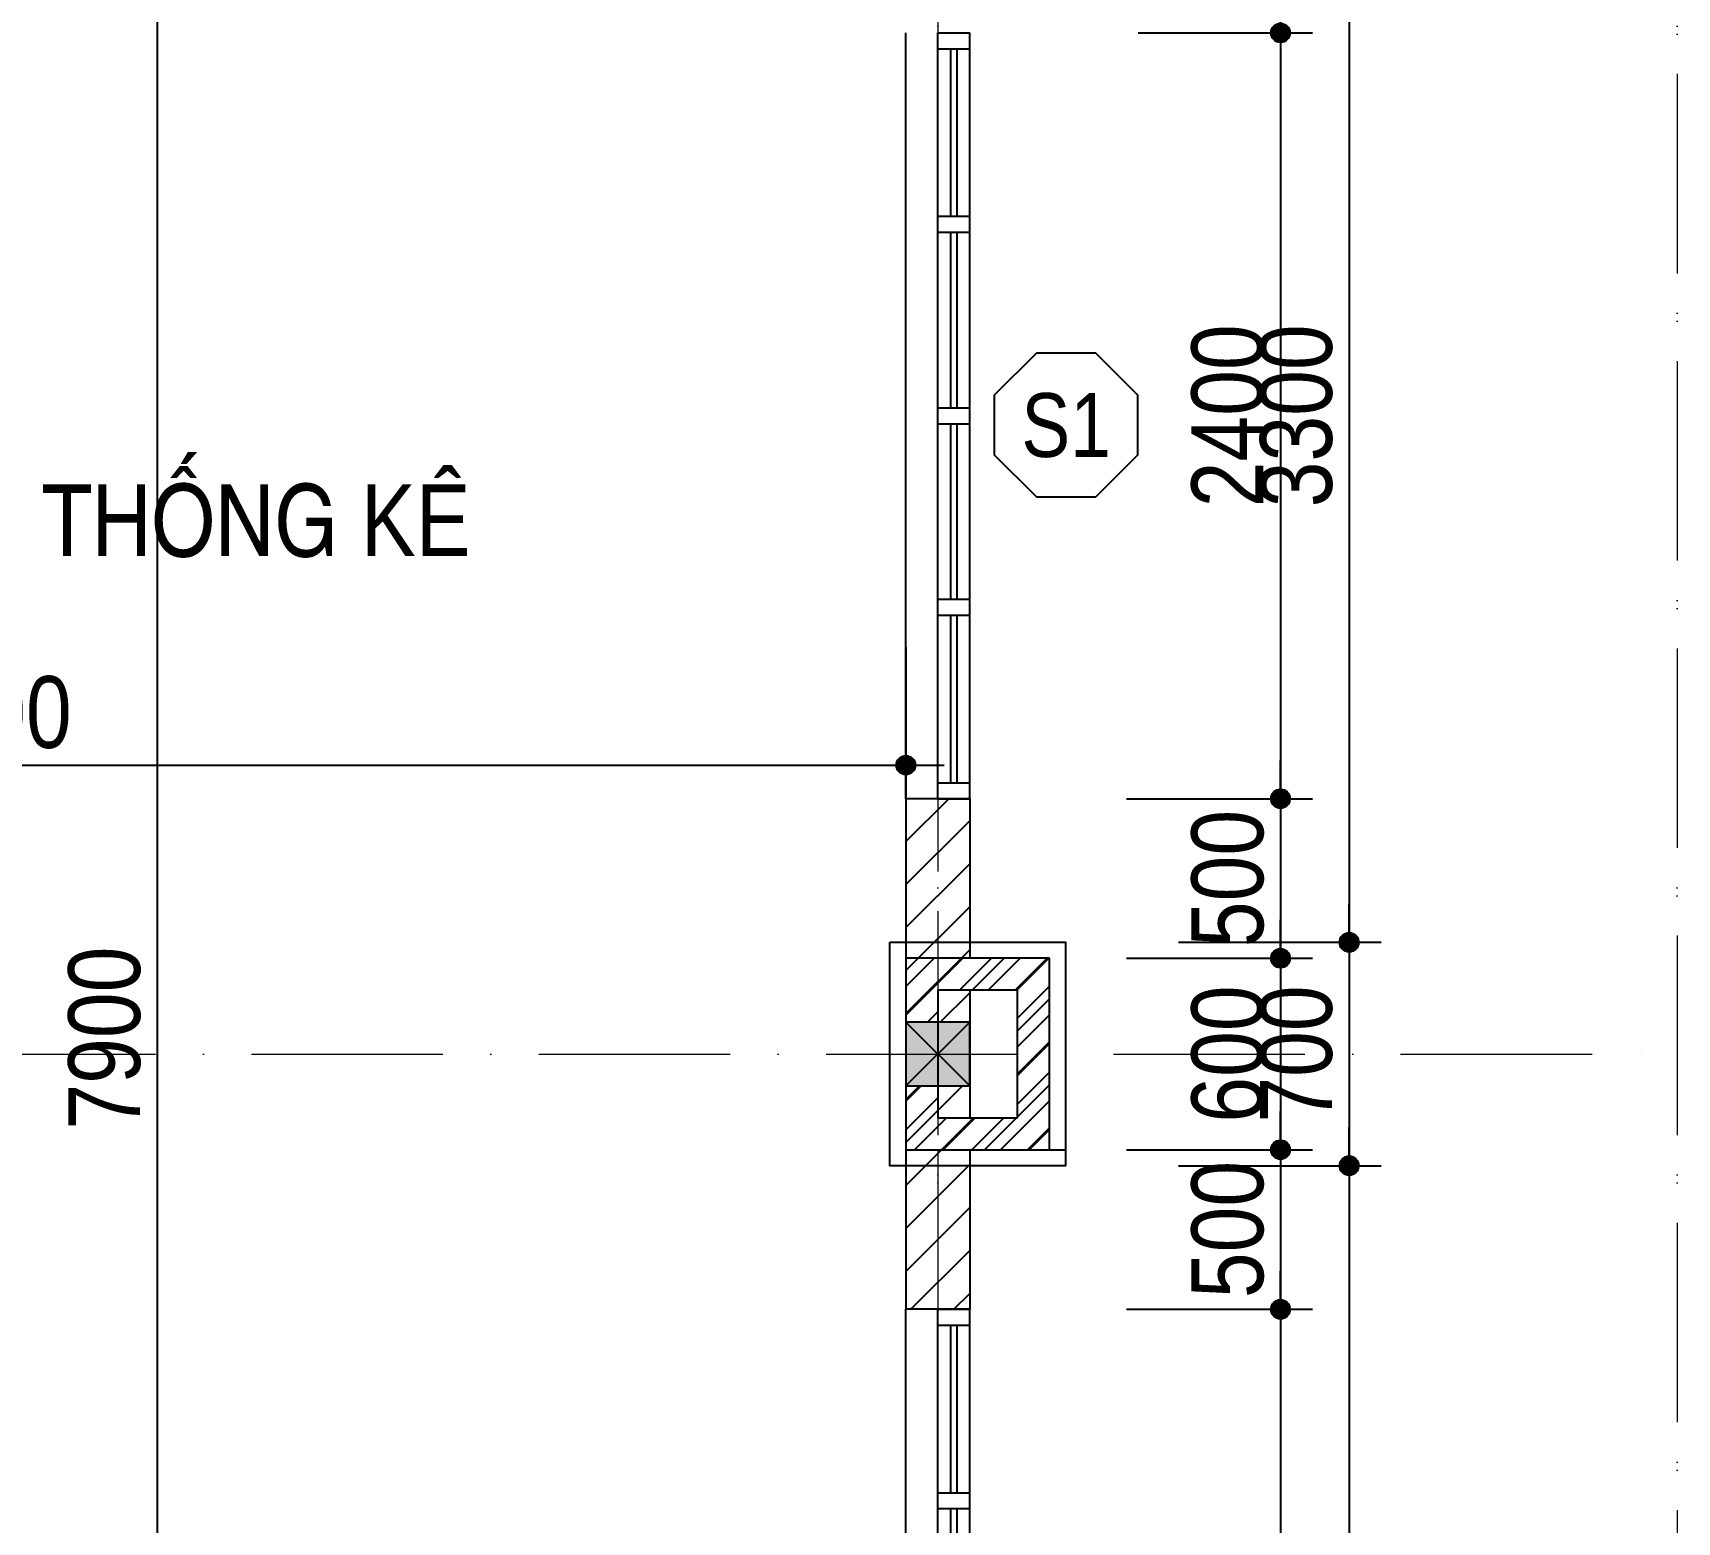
# Model space of a CAD drawing. Header units: millimetres. Extents: x 1201 to 176852, y 279 to 65351.
# Drawn here: x 36094 to 41245, y 11081 to 15748 of the extents above; entities that cross this region are included whole.
import ezdxf
from ezdxf.enums import TextEntityAlignment as Align

# ---------------------------------------------------------------- set-up
doc = ezdxf.new("R2010")
doc.units = ezdxf.units.MM
doc.linetypes.add('ACAD_ISO10W100', pattern=[18, 12, -3, 0, -3])
doc.linetypes.add('DASHED2', pattern=[0.375, 0.25, -0.125])
for name, color, linetype in [('009', 251, 'Continuous'), ('DIM', 1, 'Continuous'), ('DOOR', 20, 'Continuous'), ('MEDIUM', 2, 'Continuous'), ('TAGS', 60, 'Continuous'), ('TEXT', 7, 'Continuous'), ('TUONG', 131, 'Continuous'), ('WALL', 4, 'Continuous')]:
    doc.layers.add(name, color=color, linetype=linetype)
doc.layers.add('NET-THAY', color=2, linetype='Continuous', lineweight=13)
doc.layers.add('TRUC', color=24, linetype='Continuous', lineweight=0)
doc.styles.add('1', font='', dxfattribs={"height": 250})
doc.styles.add('HEL-CONDENSE', font='')
doc.styles.add('VNI-HELVE-CONDENSEN', font='')
doc.styles.get('1').set_extended_font_data('VNI-Helve-Condense')
doc.styles.get('HEL-CONDENSE').set_extended_font_data('VNI-Helve-Condense')
doc.styles.get('VNI-HELVE-CONDENSEN').set_extended_font_data('VNI-Helve-Condense')
doc.dimstyles.new('D100', dxfattribs={"dimtxt": 225, "dimasz": 1.2, "dimexe": 100, "dimexo": 0, "dimgap": 50, "dimtad": 1, "dimdec": 0, "dimzin": 13, "dimdsep": 46, "dimtxsty": 'HEL-CONDENSE', "dimblk": 'D50', "dimcen": 0, "dimclrd": 1, "dimclre": 1, "dimclrt": 7, "dimadec": 0, "dimazin": 0, "dimtfac": 1, "dimtdec": 0, "dimtmove": 0, "dimatfit": 3, "dimldrblk": 'D50', "dimfxl": 1, "dimtolj": 1, "dimtzin": 13, "dimarcsym": 0})

# ---------------------------------------------------------------- blocks, each defined once
blk = doc.blocks.new('A$C225A2996')
at = {"layer": 'WALL'}
blk.add_hatch(color=4, dxfattribs=at).paths.add_polyline_path([(531.4, 81.6), (731.4, 81.6), (731.4, 281.6), (531.4, 281.6)])
at = {"layer": 'WALL', "color": 4}
for p, q in [((531.4, 281.6), (731.4, 81.6)), ((531.4, 81.6), (731.4, 281.6))]:
    blk.add_line(p, q, dxfattribs=at)
blk.add_lwpolyline([(531.4, 81.6), (731.4, 81.6), (731.4, 281.6), (531.4, 281.6)], close=True, dxfattribs=at)
blk = doc.blocks.new('D50')
at = {"layer": 'DIM'}
blk.add_hatch(color=256, dxfattribs=at).paths.add_polyline_path([(25, 0, 1), (-25, 0, 1)])
blk.add_line((25, 0), (100, 0), dxfattribs=at)
blk.add_circle((0, 0), 25, dxfattribs=at)
blk = doc.blocks.new('*D138')
at = {"layer": 'DEFPOINTS', "color": 0, "transparency": 16777216}
for p in [(39683, 16197.7), (39683, 12897.7), (40217.9, 12897.7)]:
    blk.add_point(p, dxfattribs=at)
at = {"layer": 'DIM', "color": 1, "lineweight": -2, "transparency": 16777216}
for p, q in [((39683, 16197.7), (40317.9, 16197.7)), ((40217.9, 16196.5), (40217.9, 12898.9)), ((39683, 12897.7), (40317.9, 12897.7))]:
    blk.add_line(p, q, dxfattribs=at)
at = {"layer": 'DIM', "color": 1, "lineweight": -2, "transparency": 16777216, "xscale": 1.199999999999999, "yscale": 1.199999999999999, "zscale": 1.199999999999999}
for p, rotation in [((40217.9, 16197.7), 90), ((40217.9, 12897.7), 270)]:
    blk.add_blockref('D50', p, dxfattribs=dict(at, rotation=rotation))
at = {"layer": 'DIM', "color": 7, "transparency": 16777216, "insert": (40053, 14547.7), "char_height": 225, "attachment_point": 5, "rotation": 90, "style": 'HEL-CONDENSE'}
blk.add_mtext('\\A1;3300', dxfattribs=at)
blk = doc.blocks.new('*D139')
at = {"layer": 'DEFPOINTS', "color": 0, "transparency": 16777216}
for p in [(39683, 12897.7), (39683, 12197.7), (40217.9, 12197.7)]:
    blk.add_point(p, dxfattribs=at)
at = {"layer": 'DIM', "color": 1, "lineweight": -2, "transparency": 16777216}
for p, q in [((39683, 12897.7), (40317.9, 12897.7)), ((40217.9, 12896.5), (40217.9, 12198.9)), ((39683, 12197.7), (40317.9, 12197.7))]:
    blk.add_line(p, q, dxfattribs=at)
at = {"layer": 'DIM', "color": 1, "lineweight": -2, "transparency": 16777216, "xscale": 1.199999999999999, "yscale": 1.199999999999999, "zscale": 1.199999999999999}
for p, rotation in [((40217.9, 12897.7), 90), ((40217.9, 12197.7), 270)]:
    blk.add_blockref('D50', p, dxfattribs=dict(at, rotation=rotation))
at = {"layer": 'DIM', "color": 7, "transparency": 16777216, "insert": (40053, 12547.7), "char_height": 225, "attachment_point": 5, "rotation": 90, "style": 'HEL-CONDENSE'}
blk.add_mtext('\\A1;700', dxfattribs=at)
blk = doc.blocks.new('*D140')
at = {"layer": 'DEFPOINTS', "color": 0, "transparency": 16777216}
for p in [(39683, 12197.7), (39683, 8847.7), (40217.9, 8847.7)]:
    blk.add_point(p, dxfattribs=at)
at = {"layer": 'DIM', "color": 1, "lineweight": -2, "transparency": 16777216}
for p, q in [((39683, 12197.7), (40317.9, 12197.7)), ((40217.9, 12196.5), (40217.9, 8848.9)), ((39683, 8847.7), (40317.9, 8847.7))]:
    blk.add_line(p, q, dxfattribs=at)
at = {"layer": 'DIM', "color": 1, "lineweight": -2, "transparency": 16777216, "xscale": 1.199999999999999, "yscale": 1.199999999999999, "zscale": 1.199999999999999}
for p, rotation in [((40217.9, 12197.7), 90), ((40217.9, 8847.7), 270)]:
    blk.add_blockref('D50', p, dxfattribs=dict(at, rotation=rotation))
at = {"layer": 'DIM', "color": 7, "transparency": 16777216, "insert": (40053, 10522.7), "char_height": 225, "attachment_point": 5, "rotation": 90, "style": 'HEL-CONDENSE'}
blk.add_mtext('\\A1;3350', dxfattribs=at)
blk = doc.blocks.new('A$C1CA434F2')
at = {"layer": 'DOOR'}
for p, q in [((-289.1, -309.3), (-289.1, -409.3)), ((-289.1, -309.3), (2110.9, -309.3)), ((-239.1, -309.3), (-239.1, -409.3)), ((885.9, -309.3), (885.9, -409.3)), ((935.9, -309.3), (935.9, -409.3)), ((1486.2, -309.3), (1486.2, -409.3)), ((1536.2, -309.3), (1536.2, -409.3)), ((2060.9, -309.3), (2060.9, -409.3)), ((2110.9, -309.3), (2110.9, -409.3)), ((-289.1, -409.3), (2110.9, -409.3))]:
    blk.add_line(p, q, dxfattribs=at)
at = {"layer": 'DOOR', "color": 251}
for p, q in [((285.2, -349.3), (-239.1, -349.3)), ((885.9, -349.3), (335.2, -349.3)), ((1486.2, -349.3), (935.9, -349.3)), ((2060.9, -349.3), (1536.2, -349.3)), ((285.2, -369.3), (-239.1, -369.3)), ((885.9, -369.3), (335.2, -369.3)), ((1486.2, -369.3), (935.9, -369.3)), ((2060.9, -369.3), (1536.2, -369.3))]:
    blk.add_line(p, q, dxfattribs=at)
at = {"layer": 'DOOR', "linetype": 'ByBlock', "lineweight": -2}
for p, q in [((285.2, -409.3), (285.2, -309.3)), ((335.2, -409.3), (335.2, -309.3))]:
    blk.add_line(p, q, dxfattribs=at)
blk = doc.blocks.new('KH-CUADI')
at = {"layer": 'TAGS'}
blk.add_lwpolyline([(-124.3, 300), (-300, 124.3), (-300, -124.3), (-124.3, -300), (124.3, -300), (300, -124.3), (300, 124.3), (124.3, 300)], close=True, dxfattribs=at)
at = {"layer": 'TAGS', "style": 'VNI-HELVE-CONDENSEN'}
blk.add_attdef('D', text='', height=300, dxfattribs=at).set_placement((0, 0), align=Align.MIDDLE)
blk = doc.blocks.new('*D627')
at = {"layer": 'DEFPOINTS', "color": 0, "transparency": 16777216}
for p in [(39570, 16247.7), (39556.7, 15747.7), (40002.8, 15747.7)]:
    blk.add_point(p, dxfattribs=at)
at = {"layer": 'DIM', "color": 1, "lineweight": -2, "transparency": 16777216}
for p, q in [((39570, 16247.7), (40102.8, 16247.7)), ((40002.8, 16246.5), (40002.8, 15748.9)), ((39556.7, 15747.7), (40102.8, 15747.7))]:
    blk.add_line(p, q, dxfattribs=at)
at = {"layer": 'DIM', "color": 1, "lineweight": -2, "transparency": 16777216, "xscale": 1.199999999999999, "yscale": 1.199999999999999, "zscale": 1.199999999999999}
for p, rotation in [((40002.8, 16247.7), 90), ((40002.8, 15747.7), 270)]:
    blk.add_blockref('D50', p, dxfattribs=dict(at, rotation=rotation))
at = {"layer": 'DIM', "color": 7, "transparency": 16777216, "insert": (39837.9, 15997.7), "char_height": 225, "attachment_point": 5, "rotation": 90, "style": 'HEL-CONDENSE'}
blk.add_mtext('\\A1;500', dxfattribs=at)
blk = doc.blocks.new('*D628')
at = {"layer": 'DEFPOINTS', "color": 0, "transparency": 16777216}
for p in [(39556.7, 15747.7), (39520.1, 13347.7), (40002.8, 13347.7)]:
    blk.add_point(p, dxfattribs=at)
at = {"layer": 'DIM', "color": 1, "lineweight": -2, "transparency": 16777216}
for p, q in [((39556.7, 15747.7), (40102.8, 15747.7)), ((40002.8, 15746.5), (40002.8, 13348.9)), ((39520.1, 13347.7), (40102.8, 13347.7))]:
    blk.add_line(p, q, dxfattribs=at)
at = {"layer": 'DIM', "color": 1, "lineweight": -2, "transparency": 16777216, "xscale": 1.199999999999999, "yscale": 1.199999999999999, "zscale": 1.199999999999999}
for p, rotation in [((40002.8, 15747.7), 90), ((40002.8, 13347.7), 270)]:
    blk.add_blockref('D50', p, dxfattribs=dict(at, rotation=rotation))
at = {"layer": 'DIM', "color": 7, "transparency": 16777216, "insert": (39837.9, 14547.7), "char_height": 225, "attachment_point": 5, "rotation": 90, "style": 'HEL-CONDENSE'}
blk.add_mtext('\\A1;2400', dxfattribs=at)
blk = doc.blocks.new('*D629')
at = {"layer": 'DEFPOINTS', "color": 0, "transparency": 16777216}
for p in [(39520.1, 13347.7), (39519.9, 12847.7), (40002.8, 12847.7)]:
    blk.add_point(p, dxfattribs=at)
at = {"layer": 'DIM', "color": 1, "lineweight": -2, "transparency": 16777216}
for p, q in [((39520.1, 13347.7), (40102.8, 13347.7)), ((40002.8, 13346.5), (40002.8, 12848.9)), ((39519.9, 12847.7), (40102.8, 12847.7))]:
    blk.add_line(p, q, dxfattribs=at)
at = {"layer": 'DIM', "color": 1, "lineweight": -2, "transparency": 16777216, "xscale": 1.199999999999999, "yscale": 1.199999999999999, "zscale": 1.199999999999999}
for p, rotation in [((40002.8, 13347.7), 90), ((40002.8, 12847.7), 270)]:
    blk.add_blockref('D50', p, dxfattribs=dict(at, rotation=rotation))
at = {"layer": 'DIM', "color": 7, "transparency": 16777216, "insert": (39837.9, 13097.7), "char_height": 225, "attachment_point": 5, "rotation": 90, "style": 'HEL-CONDENSE'}
blk.add_mtext('\\A1;500', dxfattribs=at)
blk = doc.blocks.new('*D630')
at = {"layer": 'DEFPOINTS', "color": 0, "transparency": 16777216}
for p in [(39519.9, 12847.7), (39519.9, 12247.7), (40002.8, 12247.7)]:
    blk.add_point(p, dxfattribs=at)
at = {"layer": 'DIM', "color": 1, "lineweight": -2, "transparency": 16777216}
for p, q in [((39519.9, 12847.7), (40102.8, 12847.7)), ((40002.8, 12846.5), (40002.8, 12248.9)), ((39519.9, 12247.7), (40102.8, 12247.7))]:
    blk.add_line(p, q, dxfattribs=at)
at = {"layer": 'DIM', "color": 1, "lineweight": -2, "transparency": 16777216, "xscale": 1.199999999999999, "yscale": 1.199999999999999, "zscale": 1.199999999999999}
for p, rotation in [((40002.8, 12847.7), 90), ((40002.8, 12247.7), 270)]:
    blk.add_blockref('D50', p, dxfattribs=dict(at, rotation=rotation))
at = {"layer": 'DIM', "color": 7, "transparency": 16777216, "insert": (39837.9, 12547.7), "char_height": 225, "attachment_point": 5, "rotation": 90, "style": 'HEL-CONDENSE'}
blk.add_mtext('\\A1;600', dxfattribs=at)
blk = doc.blocks.new('*D631')
at = {"layer": 'DEFPOINTS', "color": 0, "transparency": 16777216}
for p in [(39519.9, 12247.7), (39520.1, 11747.7), (40002.8, 11747.7)]:
    blk.add_point(p, dxfattribs=at)
at = {"layer": 'DIM', "color": 1, "lineweight": -2, "transparency": 16777216}
for p, q in [((39519.9, 12247.7), (40102.8, 12247.7)), ((40002.8, 12246.5), (40002.8, 11748.9)), ((39520.1, 11747.7), (40102.8, 11747.7))]:
    blk.add_line(p, q, dxfattribs=at)
at = {"layer": 'DIM', "color": 1, "lineweight": -2, "transparency": 16777216, "xscale": 1.199999999999999, "yscale": 1.199999999999999, "zscale": 1.199999999999999}
for p, rotation in [((40002.8, 12247.7), 90), ((40002.8, 11747.7), 270)]:
    blk.add_blockref('D50', p, dxfattribs=dict(at, rotation=rotation))
at = {"layer": 'DIM', "color": 7, "transparency": 16777216, "insert": (39837.9, 11997.7), "char_height": 225, "attachment_point": 5, "rotation": 90, "style": 'HEL-CONDENSE'}
blk.add_mtext('\\A1;500', dxfattribs=at)
blk = doc.blocks.new('*D632')
at = {"layer": 'DEFPOINTS', "color": 0, "transparency": 16777216}
for p in [(39520.1, 11747.7), (39567, 9347.7), (40002.8, 9347.7)]:
    blk.add_point(p, dxfattribs=at)
at = {"layer": 'DIM', "color": 1, "lineweight": -2, "transparency": 16777216}
for p, q in [((39520.1, 11747.7), (40102.8, 11747.7)), ((40002.8, 11746.5), (40002.8, 9348.9)), ((39567, 9347.7), (40102.8, 9347.7))]:
    blk.add_line(p, q, dxfattribs=at)
at = {"layer": 'DIM', "color": 1, "lineweight": -2, "transparency": 16777216, "xscale": 1.199999999999999, "yscale": 1.199999999999999, "zscale": 1.199999999999999}
for p, rotation in [((40002.8, 11747.7), 90), ((40002.8, 9347.7), 270)]:
    blk.add_blockref('D50', p, dxfattribs=dict(at, rotation=rotation))
at = {"layer": 'DIM', "color": 7, "transparency": 16777216, "insert": (39837.9, 10547.7), "char_height": 225, "attachment_point": 5, "rotation": 90, "style": 'HEL-CONDENSE'}
blk.add_mtext('\\A1;2400', dxfattribs=at)
blk = doc.blocks.new('*D685')
at = {"layer": 'DEFPOINTS', "color": 0, "transparency": 16777216}
for p in [(36955.7, 16547.7), (36483.8, 8647.7), (36629.1, 8647.7)]:
    blk.add_point(p, dxfattribs=at)
at = {"layer": 'DIM', "color": 1, "lineweight": -2, "transparency": 16777216}
for p, q in [((36955.7, 16547.7), (36383.8, 16547.7)), ((36483.8, 16546.5), (36483.8, 8648.9)), ((36629.1, 8647.7), (36383.8, 8647.7))]:
    blk.add_line(p, q, dxfattribs=at)
at = {"layer": 'DIM', "color": 1, "lineweight": -2, "transparency": 16777216, "xscale": 1.199999999999999, "yscale": 1.199999999999999, "zscale": 1.199999999999999}
for p, rotation in [((36483.8, 16547.7), 90), ((36483.8, 8647.7), 270)]:
    blk.add_blockref('D50', p, dxfattribs=dict(at, rotation=rotation))
at = {"layer": 'DIM', "color": 7, "transparency": 16777216, "insert": (36318.9, 12597.7), "char_height": 225, "attachment_point": 5, "rotation": 90, "style": 'HEL-CONDENSE'}
blk.add_mtext('\\A1;7900', dxfattribs=at)
blk = doc.blocks.new('*D589')
at = {"layer": 'DEFPOINTS', "color": 0, "transparency": 16777216}
for p in [(33029.1, 13823.6), (38829.1, 13823.6), (38829.1, 13452.9)]:
    blk.add_point(p, dxfattribs=at)
at = {"layer": 'DIM', "color": 1, "lineweight": -2, "transparency": 16777216}
for p, q in [((33029.1, 13823.6), (33029.1, 13352.9)), ((38829.1, 13823.6), (38829.1, 13352.9)), ((33030.3, 13452.9), (38827.9, 13452.9))]:
    blk.add_line(p, q, dxfattribs=at)
at = {"layer": 'DIM', "color": 1, "lineweight": -2, "transparency": 16777216, "xscale": 1.199999999999999, "yscale": 1.199999999999999, "zscale": 1.199999999999999, "rotation": 180}
blk.add_blockref('D50', (33029.1, 13452.9), dxfattribs=at)
at = {"layer": 'DIM', "color": 1, "lineweight": -2, "transparency": 16777216, "xscale": 1.199999999999999, "yscale": 1.199999999999999, "zscale": 1.199999999999999}
blk.add_blockref('D50', (38829.1, 13452.9), dxfattribs=at)
at = {"layer": 'DIM', "color": 7, "transparency": 16777216, "insert": (35929.1, 13617.8), "char_height": 225, "attachment_point": 5, "style": 'HEL-CONDENSE'}
blk.add_mtext('\\A1;5800', dxfattribs=at)

msp = doc.modelspace()

# ---------------------------------------------------------------- hatches: boundary and pattern name
at = {"layer": '009'}
h = msp.add_hatch(dxfattribs=at)
h.set_pattern_fill('ANSI31', color=256, scale=20, style=0)
h.set_pattern_definition([(45, (-1293494.614, -402769.946), (-44.9012806, 44.9012806), [])])
h.paths.add_polyline_path([(38829.078, 16847.694), (38829.078, 16647.694), (38929.078, 16647.694), (38929.078, 16747.694), (39179.078, 16747.694), (39179.078, 16347.694), (38929.078, 16347.694), (38929.078, 16447.694), (38829.078, 16447.694), (38829.078, 16247.694), (39279.078, 16247.694), (39279.078, 16847.694)])
h.paths.add_polyline_path([(38829.078, 12847.694), (38829.078, 12647.694), (38929.078, 12647.694), (38929.078, 12747.694), (39179.078, 12747.694), (39179.078, 12347.694), (38929.078, 12347.694), (38929.078, 12447.694), (38829.078, 12447.694), (38829.078, 12247.694), (39279.078, 12247.694), (39279.078, 12847.694)])
h = msp.add_hatch(dxfattribs=at)
h.set_pattern_fill('ANSI31', color=256, scale=30, style=0)
h.set_pattern_definition([(45, (-1293072.07, -361212.86), (-67.351921, 67.351921), [])])
h.paths.add_polyline_path([(39029.078, 13347.694), (38829.078, 13347.694), (38829.078, 12647.694), (39029.078, 12647.694), (39029.078, 12747.694), (39179.078, 12747.694), (39179.078, 12347.694), (39029.078, 12347.694), (39029.078, 12447.694), (38829.078, 12447.694), (38829.078, 12247.694), (38829.078, 11747.694), (39029.078, 11747.694), (39029.078, 12247.694), (39279.078, 12247.694), (39279.078, 12847.694), (39029.078, 12847.694)])

# ---------------------------------------------------------------- linework, layer by layer
at = {"layer": 'MEDIUM'}
for p, q in [((38829.078, 13347.694), (38829.078, 15747.694)), ((38829.078, 9347.694), (38829.078, 11747.694))]:
    msp.add_line(p, q, dxfattribs=at)
at = {"layer": 'NET-THAY', "linetype": 'ByBlock', "lineweight": -2}
msp.add_lwpolyline([(38779.078, 12897.694), (39329.078, 12897.694), (39329.078, 12197.694), (38779.078, 12197.694)], close=True, dxfattribs=at)
at = {"layer": 'TRUC', "linetype": 'ACAD_ISO10W100', "ltscale": 50}
for points in [[(3475.094, 24619.951), (41245.405, 24619.951), (41245.405, 3517.922), (3475.094, 3517.922)], [(3475.094, 24594.951), (41245.405, 24594.951), (41245.405, 3517.922), (3475.094, 3517.922)]]:
    msp.add_lwpolyline(points, close=True, dxfattribs=at)
at = {"layer": 'TRUC', "linetype": 'DASHED2', "ltscale": 1000}
msp.add_lwpolyline([(38929.078, 24619.951), (38929.078, 8847.694)], dxfattribs=at)
at = {"layer": 'TRUC', "linetype": 'ACAD_ISO10W100', "ltscale": 50}
for points in [[(38929.078, 24619.951), (38929.078, 8847.694)], [(38929.078, 24594.951), (38929.078, 3517.922)], [(3475.094, 12547.694), (41245.405, 12547.694)], [(3475.094, 12547.694), (41245.405, 12547.694)]]:
    msp.add_lwpolyline(points, dxfattribs=at)
at = {"layer": 'TUONG'}
for p, q in [((39029.078, 13347.694), (38829.078, 13347.694)), ((38829.078, 12847.694), (38829.078, 12197.694)), ((39279.078, 12847.694), (38829.078, 12847.694)), ((38829.078, 12847.694), (38829.078, 12247.694)), ((39279.078, 12847.694), (39029.078, 12847.694)), ((39279.078, 12247.694), (39279.078, 12847.694)), ((39279.078, 12247.694), (39279.078, 12847.694)), ((38929.078, 12747.694), (38929.078, 12347.694)), ((39179.078, 12747.694), (38929.078, 12747.694)), ((39179.078, 12747.694), (39029.078, 12747.694)), ((39179.078, 12347.694), (39179.078, 12747.694)), ((39179.078, 12347.694), (39179.078, 12747.694)), ((38929.078, 12347.694), (39179.078, 12347.694)), ((39029.078, 12347.694), (39179.078, 12347.694)), ((38829.078, 12247.694), (39329.078, 12247.694)), ((39029.078, 12247.694), (39279.078, 12247.694)), ((39029.078, 11747.694), (38829.078, 11747.694))]:
    msp.add_line(p, q, dxfattribs=at)
for points in [[(38829.078, 13347.694), (38829.078, 11747.694)], [(39029.078, 13347.694), (39029.078, 12847.694)], [(39029.078, 12747.694), (39029.078, 12347.694)], [(39029.078, 12247.694), (39029.078, 11747.694)]]:
    msp.add_lwpolyline(points, dxfattribs=at)

# ---------------------------------------------------------------- block references
at = {"layer": 'DOOR', "rotation": 90}
for p in [(38619.794, 13636.789), (38619.794, 9636.789)]:
    msp.add_blockref('A$C1CA434F2', p, dxfattribs=at)
at = {"layer": 'TAGS', "linetype": 'Continuous'}
ref = msp.add_blockref('KH-CUADI', (39331.158, 14518.847), dxfattribs=dict(at, xscale=0.75, yscale=0.75, zscale=0.75, rotation=180))
ref.add_attrib('D', 'S1', dxfattribs={"color": 7, "height": 200, "style": 'VNI-HELVE-CONDENSEN'}).set_placement((39331.158, 14518.847), align=Align.MIDDLE)
at = {"layer": 'TUONG', "color": 4}
msp.add_blockref('A$C225A2996', (38297.688, 12366.061), dxfattribs=at)
msp.add_blockref('A$C225A2996', (38297.688, 12366.061), dxfattribs=at)

# ---------------------------------------------------------------- texts
at = {"layer": 'TEXT', "insert": (35906.468, 14333.146), "char_height": 225, "attachment_point": 2, "style": '1'}
msp.add_mtext('VAÊN PHOØNG - THOÁNG KEÂ', dxfattribs=at)

# ---------------------------------------------------------------- dimensions: what is measured, and where the dimension line sits
at = {"layer": 'DIM'}
for base, p1, p2, picture, middle in [((36483.762, 8647.694), (36955.677, 16547.694), (36629.078, 8647.694), '*D685', (36318.862, 12597.694)), ((40217.873, 12897.694), (39682.977, 16197.694), (39682.977, 12897.694), '*D138', (40052.973, 14547.694)), ((40002.766, 13347.694), (39556.674, 15747.694), (39520.056, 13347.694), '*D628', (39837.866, 14547.694)), ((40217.873, 12197.694), (39682.977, 12897.694), (39682.977, 12197.694), '*D139', (40052.973, 12547.694)), ((40002.766, 12247.694), (39519.943, 12847.694), (39519.943, 12247.694), '*D630', (39837.866, 12547.694)), ((40217.873, 8847.694), (39682.977, 12197.694), (39682.977, 8847.694), '*D140', (40052.973, 10522.694)), ((40002.766, 9347.694), (39520.056, 11747.694), (39567.011, 9347.694), '*D632', (39837.866, 10547.694))]:
    dim = msp.add_linear_dim(base=base, p1=p1, p2=p2, angle=90, dimstyle='D100', override={"dimtmove": 1}, dxfattribs=at)
    dim.commit()
    dim.dimension.update_dxf_attribs({"geometry": picture, "text_midpoint": middle})
for base, p1, p2, picture, middle in [((40002.766, 15747.694), (39570.047, 16247.694), (39556.674, 15747.694), '*D627', (40002.766, 15997.694)), ((40002.766, 12847.694), (39520.056, 13347.694), (39519.943, 12847.694), '*D629', (40002.766, 13097.694)), ((40002.766, 11747.694), (39519.943, 12247.694), (39520.056, 11747.694), '*D631', (40002.766, 11997.694))]:
    dim = msp.add_linear_dim(base=base, p1=p1, p2=p2, angle=90, dimstyle='D100', override={"dimtmove": 1}, dxfattribs=at)
    dim.commit()
    dim.dimension.update_dxf_attribs({"geometry": picture, "text_midpoint": middle, "dimtype": 160})
dim = msp.add_linear_dim(base=(38829.078, 13452.855), p1=(33029.078, 13823.617), p2=(38829.078, 13823.617), dimstyle='D100', override={"dimtmove": 1}, dxfattribs=at)
dim.commit()
dim.dimension.update_dxf_attribs({"geometry": '*D589', "text_midpoint": (35929.078, 13617.755)})

doc.saveas('drawing.dxf')
